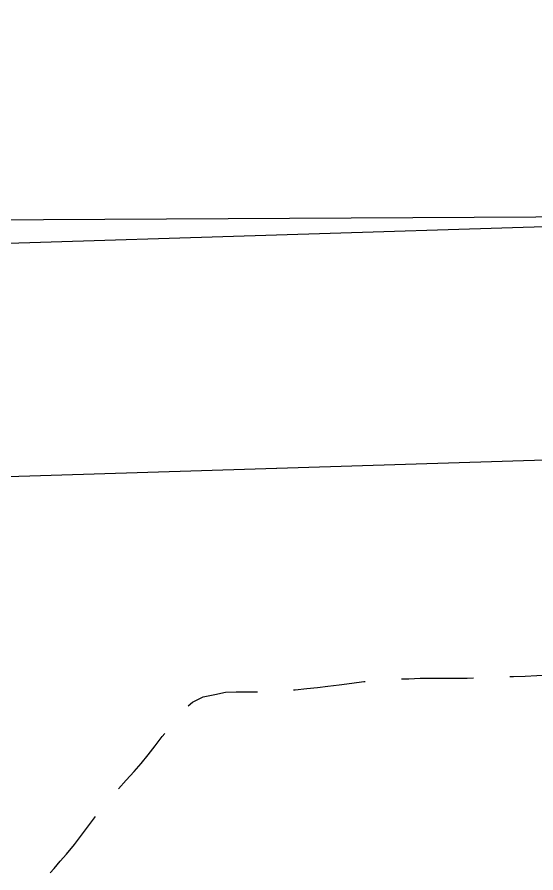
# Model space of a CAD drawing. Extents: x 634962 to 644935, y 5969185 to 5972988.
# Drawn here: x 643188.1 to 643233, y 5970171.8 to 5970245.7 of the extents above; entities that cross this region are included whole.
import ezdxf

# ---------------------------------------------------------------- set-up
doc = ezdxf.new("R2010")
doc.units = 0
doc.header["$LTSCALE"] = 5
doc.linetypes.add('UG_PIPE', pattern=[1.875, 1.25, -0.625])
for name, color, linetype in [('AS-PIPE-UG', 44, 'UG_PIPE'), ('AS-POWER-OH-ATCO PIPELINES', 241, 'foc-OHPOWER'), ('L-SEC', 7, 'Continuous')]:
    doc.layers.add(name, color=color, linetype=linetype)
doc.styles.add('foc-LtypeFont', font='ARIALN.TTF', dxfattribs={"height": 7.35})
doc.linetypes.add('foc-OHPOWER', pattern='A,10,-1,["O/P",foc-LtypeFont,S=0.2,R=0,X=-0.5,Y=-0.75],-3.25', length=14.25)

msp = doc.modelspace()

# ---------------------------------------------------------------- linework, layer by layer
at = {"layer": 'AS-PIPE-UG', "flags": 128}
msp.add_lwpolyline([(643190.974, 5970171.754), (643191.313, 5970172.128), (643191.848, 5970172.776), (643192.378, 5970173.361), (643193.079, 5970174.193), (643193.777, 5970175.119), (643194.373, 5970175.933), (643194.921, 5970176.677), (643195.505, 5970177.415), (643196.119, 5970178.172), (643196.831, 5970178.961), (643197.56, 5970179.762), (643198.239, 5970180.515), (643198.832, 5970181.219), (643199.462, 5970181.959), (643200.066, 5970182.729), (643200.65, 5970183.537), (643201.297, 5970184.274), (643201.934, 5970185.126), (643202.536, 5970185.844), (643203.276, 5970186.493), (643204.195, 5970186.979), (643205.219, 5970187.162), (643206.131, 5970187.369), (643207.061, 5970187.406), (643207.998, 5970187.408), (643209.001, 5970187.402), (643210.07, 5970187.424), (643211.075, 5970187.48), (643212.145, 5970187.576), (643213.164, 5970187.681), (643214.077, 5970187.787), (643214.987, 5970187.88), (643215.961, 5970188.004), (643217.067, 5970188.155), (643218.1, 5970188.287), (643219.106, 5970188.392), (643220.076, 5970188.463), (643221.039, 5970188.513), (643221.972, 5970188.533), (643222.949, 5970188.569), (643223.999, 5970188.577), (643225.016, 5970188.578), (643226.037, 5970188.573), (643227.02, 5970188.593), (643228.016, 5970188.616), (643228.999, 5970188.647), (643230.003, 5970188.683), (643231.032, 5970188.724), (643232.048, 5970188.761), (643233.057, 5970188.801), (643234.06, 5970188.847), (643235.025, 5970188.89), (643235.954, 5970188.935), (643236.952, 5970188.976), (643237.983, 5970189.036), (643238.996, 5970189.104), (643239.955, 5970189.174), (643240.921, 5970189.234), (643241.985, 5970189.288), (643243.033, 5970189.311), (643244.078, 5970189.334), (643245.101, 5970189.355), (643246.101, 5970189.389), (643247.084, 5970189.427), (643247.943, 5970189.481), (643248.678, 5970189.547), (643249.202, 5970189.592)], dxfattribs=at)
at = {"layer": 'AS-POWER-OH-ATCO PIPELINES', "flags": 128}
msp.add_lwpolyline([(643350.015, 5970199.974), (643328.746, 5970228.944), (643153.109, 5970227.979), (643120.92, 5970245.85), (643318.594, 5971062.433), (643371.883, 5971064.424)], dxfattribs=at)
at = {"layer": 'L-SEC'}
for p, q in [((643346.41, 5970231.053), (642944.308, 5970218.635)), ((642944.937, 5970198.534), (643347.038, 5970210.952))]:
    msp.add_line(p, q, dxfattribs=at)

doc.saveas('drawing.dxf')
